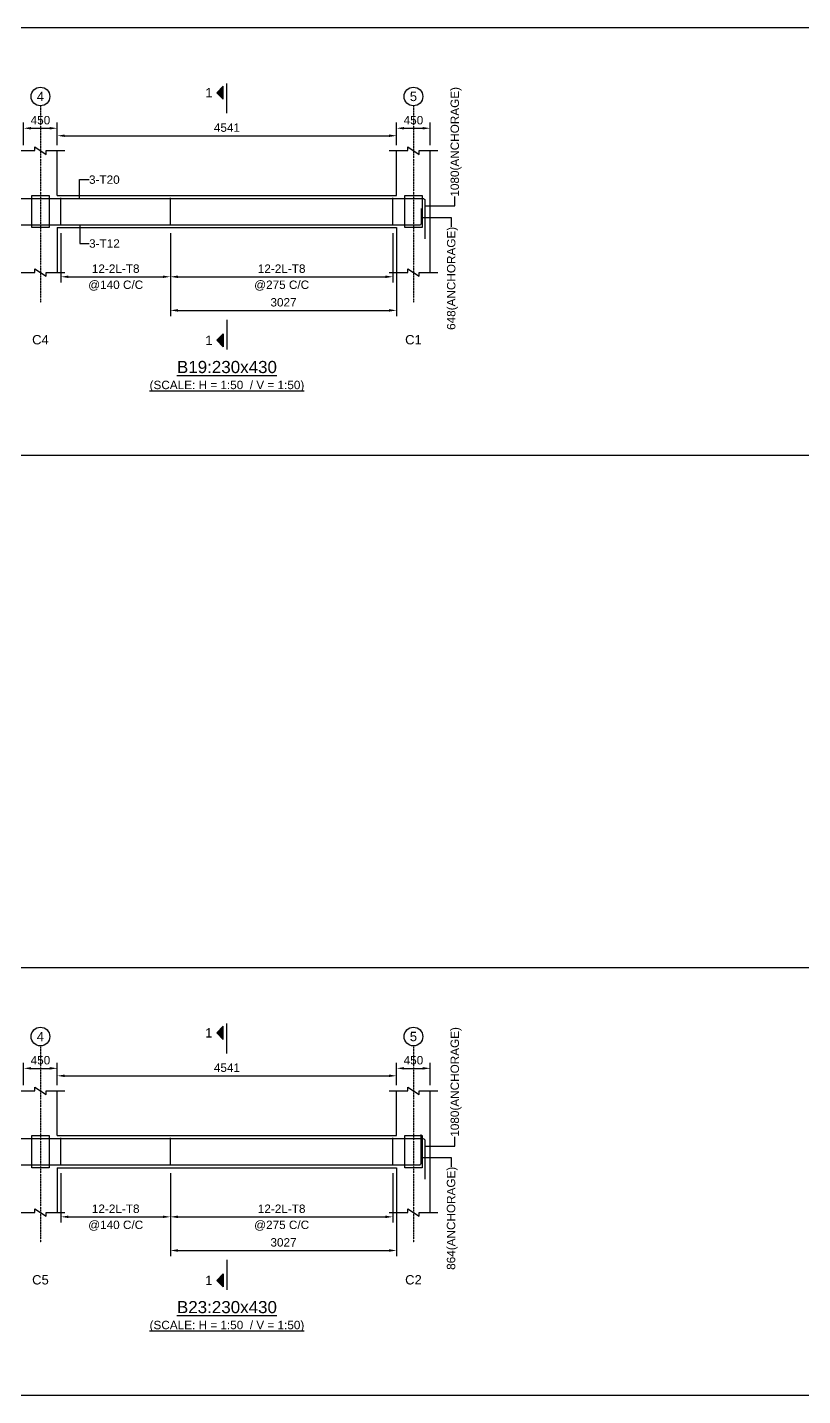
# Model space of a CAD drawing. Header units: inches. Extents: x -816171 to 9366335, y -450961 to 689132.
# Drawn here: x 3923304 to 3944051, y 206842 to 243462 of the extents above; entities that cross this region are included whole.
import ezdxf
from ezdxf.enums import TextEntityAlignment as Align

# ---------------------------------------------------------------- set-up
doc = ezdxf.new("R2010")
doc.units = ezdxf.units.IN
doc.header["$MEASUREMENT"] = 0
doc.linetypes.add('SCCenter', pattern=[1.2, 0.5, -0.3, 0.1, -0.3])
doc.linetypes.add('SCHidden', pattern=[1000, 500, -500])
for name, color, linetype in [('Concrete Line', 2, 'Continuous'), ('Cut Line', 31, 'Continuous'), ('Dimension', 31, 'Continuous'), ('Grid', 8, 'Continuous'), ('Labels', 4, 'Continuous'), ('Labels_Support', 4, 'Continuous'), ('Link', 225, 'Continuous'), ('Reinforcement', 130, 'Continuous'), ('Schedule Border', 60, 'Continuous'), ('Section Mark', 5, 'Continuous'), ('Solid', 25, 'Continuous'), ('Text', 31, 'Continuous'), ('Text_Scale', 31, 'Continuous')]:
    doc.layers.add(name, color=color, linetype=linetype)
doc.styles.add('SC-SansSerif', font='SansSerif')
doc.styles.get("Standard").update_dxf_attribs({"font": 'txt.shx'})
doc.dimstyles.new('SCBBSDimStyl', dxfattribs={"dimtxt": 225, "dimasz": 200, "dimexe": 150, "dimexo": 150, "dimgap": 100, "dimtad": 1, "dimtoh": 1, "dimdec": 0, "dimzin": 0, "dimdsep": 46, "dimtxsty": 'SC-SansSerif', "dimcen": 0.09, "dimclrd": 8, "dimclre": 8, "dimclrt": 31, "dimadec": 0, "dimazin": 0, "dimtfac": 1, "dimtdec": 0, "dimtix": 1, "dimtofl": 0, "dimtmove": 0, "dimatfit": 3, "dimfxl": 1, "dimtolj": 1, "dimtzin": 0, "dimarcsym": 0})
doc.dimstyles.get("Standard").update_dxf_attribs({"dimtxt": 0.18, "dimasz": 0.18, "dimexe": 0.18, "dimexo": 0.0625, "dimgap": 0.09, "dimtad": 0, "dimtih": 1, "dimtoh": 1, "dimdec": 4, "dimzin": 0, "dimdsep": 46, "dimtxsty": 'Standard', "dimcen": 0.09, "dimadec": 0, "dimazin": 0, "dimtfac": 1, "dimtdec": 4, "dimtofl": 0, "dimtmove": 0, "dimatfit": 3, "dimfxl": 1, "dimtolj": 1, "dimtzin": 0, "dimarcsym": 0})

# ---------------------------------------------------------------- blocks, each defined once
blk = doc.blocks.new('*D1630')
at = {"layer": 'DEFPOINTS', "color": 0, "transparency": 16777216}
for p in [(3924204, 238102), (3927131, 238102), (3927131, 236787)]:
    blk.add_point(p, dxfattribs=at)
at = {"layer": 'Dimension', "color": 8, "lineweight": -2, "transparency": 16777216}
for p, q in [((3924204, 237952), (3924204, 236637)), ((3927131, 237952), (3927131, 236637)), ((3924404, 236787), (3926931, 236787))]:
    blk.add_line(p, q, dxfattribs=at)
at = {"layer": 'Dimension', "color": 8, "transparency": 16777216}
for points in [[(3924404, 236821), (3924404, 236754), (3924204, 236787)], [(3926931, 236821), (3926931, 236754), (3927131, 236787)]]:
    blk.add_solid(points, dxfattribs=at)
at = {"layer": 'Dimension', "color": 31, "transparency": 16777216, "char_height": 225, "attachment_point": 5, "style": 'SC-SansSerif'}
for s, insert in [('\\A1;12-2L-T8', (3925668, 237003)), ('\\A1;@140 C/C', (3925668, 236551))]:
    blk.add_mtext(s, dxfattribs=dict(at, insert=insert))
blk = doc.blocks.new('*D1631')
at = {"layer": 'DEFPOINTS', "color": 0, "transparency": 16777216}
for p in [(3927131, 238102), (3933086, 238102), (3933086, 236787)]:
    blk.add_point(p, dxfattribs=at)
at = {"layer": 'Dimension', "color": 8, "lineweight": -2, "transparency": 16777216}
for p, q in [((3927131, 237952), (3927131, 236637)), ((3933086, 237952), (3933086, 236637)), ((3927331, 236787), (3932886, 236787))]:
    blk.add_line(p, q, dxfattribs=at)
at = {"layer": 'Dimension', "color": 8, "transparency": 16777216}
for points in [[(3927331, 236821), (3927331, 236754), (3927131, 236787)], [(3932886, 236821), (3932886, 236754), (3933086, 236787)]]:
    blk.add_solid(points, dxfattribs=at)
at = {"layer": 'Dimension', "color": 31, "transparency": 16777216, "char_height": 225, "attachment_point": 5, "style": 'SC-SansSerif'}
for s, insert in [('\\A1;12-2L-T8', (3930109, 237003)), ('\\A1;@275 C/C', (3930109, 236551))]:
    blk.add_mtext(s, dxfattribs=dict(at, insert=insert))
blk = doc.blocks.new('*D1632')
at = {"layer": 'DEFPOINTS', "color": 0, "transparency": 16777216}
for p in [(3927131, 238102), (3933186, 238102), (3933186, 235887)]:
    blk.add_point(p, dxfattribs=at)
at = {"layer": 'Dimension', "color": 8, "lineweight": -2, "transparency": 16777216}
for p, q in [((3927131, 237952), (3927131, 235737)), ((3933186, 237952), (3933186, 235737)), ((3927331, 235887), (3932986, 235887))]:
    blk.add_line(p, q, dxfattribs=at)
at = {"layer": 'Dimension', "color": 8, "transparency": 16777216}
for points in [[(3927331, 235921), (3927331, 235854), (3927131, 235887)], [(3932986, 235921), (3932986, 235854), (3933186, 235887)]]:
    blk.add_solid(points, dxfattribs=at)
at = {"layer": 'Dimension', "color": 31, "transparency": 16777216, "insert": (3930159, 236103), "char_height": 225, "attachment_point": 5, "style": 'SC-SansSerif'}
blk.add_mtext('\\A1;3027', dxfattribs=at)
blk = doc.blocks.new('*D1450')
at = {"layer": 'DEFPOINTS', "color": 0, "transparency": 16777216}
for p in [(3933186, 240562), (3924104, 240162), (3933186, 240162)]:
    blk.add_point(p, dxfattribs=at)
at = {"layer": 'Dimension', "color": 8, "lineweight": -2, "transparency": 16777216}
for p, q in [((3924104, 240312), (3924104, 240712)), ((3933186, 240312), (3933186, 240712)), ((3924304, 240562), (3932986, 240562))]:
    blk.add_line(p, q, dxfattribs=at)
at = {"layer": 'Dimension', "color": 8, "transparency": 16777216}
for points in [[(3924304, 240596), (3924304, 240529), (3924104, 240562)], [(3932986, 240596), (3932986, 240529), (3933186, 240562)]]:
    blk.add_solid(points, dxfattribs=at)
at = {"layer": 'Dimension', "color": 31, "transparency": 16777216, "insert": (3928645, 240778), "char_height": 225, "attachment_point": 5, "style": 'SC-SansSerif'}
blk.add_mtext('\\A1;4541', dxfattribs=at)
blk = doc.blocks.new('*D1453')
at = {"layer": 'DEFPOINTS', "color": 0, "transparency": 16777216}
for p in [(3924104, 240762), (3923204, 240162), (3924104, 240162)]:
    blk.add_point(p, dxfattribs=at)
at = {"layer": 'Dimension', "color": 8, "lineweight": -2, "transparency": 16777216}
for p, q in [((3923204, 240312), (3923204, 240912)), ((3923404, 240762), (3923904, 240762)), ((3924104, 240312), (3924104, 240912))]:
    blk.add_line(p, q, dxfattribs=at)
at = {"layer": 'Dimension', "color": 8, "transparency": 16777216}
for points in [[(3923404, 240796), (3923404, 240729), (3923204, 240762)], [(3923904, 240796), (3923904, 240729), (3924104, 240762)]]:
    blk.add_solid(points, dxfattribs=at)
at = {"layer": 'Dimension', "color": 31, "transparency": 16777216, "insert": (3923654, 240978), "char_height": 225, "attachment_point": 5, "style": 'SC-SansSerif'}
blk.add_mtext('\\A1;450', dxfattribs=at)
blk = doc.blocks.new('*D1454')
at = {"layer": 'DEFPOINTS', "color": 0, "transparency": 16777216}
for p in [(3934086, 240762), (3933186, 240162), (3934086, 240162)]:
    blk.add_point(p, dxfattribs=at)
at = {"layer": 'Dimension', "color": 8, "lineweight": -2, "transparency": 16777216}
for p, q in [((3933186, 240312), (3933186, 240912)), ((3933386, 240762), (3933886, 240762)), ((3934086, 240312), (3934086, 240912))]:
    blk.add_line(p, q, dxfattribs=at)
at = {"layer": 'Dimension', "color": 8, "transparency": 16777216}
for points in [[(3933386, 240796), (3933386, 240729), (3933186, 240762)], [(3933886, 240796), (3933886, 240729), (3934086, 240762)]]:
    blk.add_solid(points, dxfattribs=at)
at = {"layer": 'Dimension', "color": 31, "transparency": 16777216, "insert": (3933636, 240978), "char_height": 225, "attachment_point": 5, "style": 'SC-SansSerif'}
blk.add_mtext('\\A1;450', dxfattribs=at)
blk = doc.blocks.new('*D1442')
at = {"layer": 'DEFPOINTS', "color": 0, "transparency": 16777216}
for p in [(3924204, 212942), (3927131, 212942), (3927131, 211627)]:
    blk.add_point(p, dxfattribs=at)
at = {"layer": 'Dimension', "color": 8, "lineweight": -2, "transparency": 16777216}
for p, q in [((3924204, 212792), (3924204, 211477)), ((3927131, 212792), (3927131, 211477)), ((3924404, 211627), (3926931, 211627))]:
    blk.add_line(p, q, dxfattribs=at)
at = {"layer": 'Dimension', "color": 8, "transparency": 16777216}
for points in [[(3924404, 211661), (3924404, 211594), (3924204, 211627)], [(3926931, 211661), (3926931, 211594), (3927131, 211627)]]:
    blk.add_solid(points, dxfattribs=at)
at = {"layer": 'Dimension', "color": 31, "transparency": 16777216, "char_height": 225, "attachment_point": 5, "style": 'SC-SansSerif'}
for s, insert in [('\\A1;12-2L-T8', (3925668, 211843)), ('\\A1;@140 C/C', (3925668, 211391))]:
    blk.add_mtext(s, dxfattribs=dict(at, insert=insert))
blk = doc.blocks.new('*D1443')
at = {"layer": 'DEFPOINTS', "color": 0, "transparency": 16777216}
for p in [(3927131, 212942), (3933086, 212942), (3933086, 211627)]:
    blk.add_point(p, dxfattribs=at)
at = {"layer": 'Dimension', "color": 8, "lineweight": -2, "transparency": 16777216}
for p, q in [((3927131, 212792), (3927131, 211477)), ((3933086, 212792), (3933086, 211477)), ((3927331, 211627), (3932886, 211627))]:
    blk.add_line(p, q, dxfattribs=at)
at = {"layer": 'Dimension', "color": 8, "transparency": 16777216}
for points in [[(3927331, 211661), (3927331, 211594), (3927131, 211627)], [(3932886, 211661), (3932886, 211594), (3933086, 211627)]]:
    blk.add_solid(points, dxfattribs=at)
at = {"layer": 'Dimension', "color": 31, "transparency": 16777216, "char_height": 225, "attachment_point": 5, "style": 'SC-SansSerif'}
for s, insert in [('\\A1;12-2L-T8', (3930109, 211843)), ('\\A1;@275 C/C', (3930109, 211391))]:
    blk.add_mtext(s, dxfattribs=dict(at, insert=insert))
blk = doc.blocks.new('*D1444')
at = {"layer": 'DEFPOINTS', "color": 0, "transparency": 16777216}
for p in [(3927131, 212942), (3933186, 212942), (3933186, 210727)]:
    blk.add_point(p, dxfattribs=at)
at = {"layer": 'Dimension', "color": 8, "lineweight": -2, "transparency": 16777216}
for p, q in [((3927131, 212792), (3927131, 210577)), ((3933186, 212792), (3933186, 210577)), ((3927331, 210727), (3932986, 210727))]:
    blk.add_line(p, q, dxfattribs=at)
at = {"layer": 'Dimension', "color": 8, "transparency": 16777216}
for points in [[(3927331, 210761), (3927331, 210694), (3927131, 210727)], [(3932986, 210761), (3932986, 210694), (3933186, 210727)]]:
    blk.add_solid(points, dxfattribs=at)
at = {"layer": 'Dimension', "color": 31, "transparency": 16777216, "insert": (3930159, 210943), "char_height": 225, "attachment_point": 5, "style": 'SC-SansSerif'}
blk.add_mtext('\\A1;3027', dxfattribs=at)
blk = doc.blocks.new('*D1464')
at = {"layer": 'DEFPOINTS', "color": 0, "transparency": 16777216}
for p in [(3933186, 215402), (3924104, 215002), (3933186, 215002)]:
    blk.add_point(p, dxfattribs=at)
at = {"layer": 'Dimension', "color": 8, "lineweight": -2, "transparency": 16777216}
for p, q in [((3924104, 215152), (3924104, 215552)), ((3924304, 215402), (3932986, 215402)), ((3933186, 215152), (3933186, 215552))]:
    blk.add_line(p, q, dxfattribs=at)
at = {"layer": 'Dimension', "color": 8, "transparency": 16777216}
for points in [[(3924304, 215436), (3924304, 215369), (3924104, 215402)], [(3932986, 215436), (3932986, 215369), (3933186, 215402)]]:
    blk.add_solid(points, dxfattribs=at)
at = {"layer": 'Dimension', "color": 31, "transparency": 16777216, "insert": (3928645, 215618), "char_height": 225, "attachment_point": 5, "style": 'SC-SansSerif'}
blk.add_mtext('\\A1;4541', dxfattribs=at)
blk = doc.blocks.new('*D1467')
at = {"layer": 'DEFPOINTS', "color": 0, "transparency": 16777216}
for p in [(3924104, 215602), (3923204, 215002), (3924104, 215002)]:
    blk.add_point(p, dxfattribs=at)
at = {"layer": 'Dimension', "color": 8, "lineweight": -2, "transparency": 16777216}
for p, q in [((3923204, 215152), (3923204, 215752)), ((3924104, 215152), (3924104, 215752)), ((3923404, 215602), (3923904, 215602))]:
    blk.add_line(p, q, dxfattribs=at)
at = {"layer": 'Dimension', "color": 8, "transparency": 16777216}
for points in [[(3923404, 215636), (3923404, 215569), (3923204, 215602)], [(3923904, 215636), (3923904, 215569), (3924104, 215602)]]:
    blk.add_solid(points, dxfattribs=at)
at = {"layer": 'Dimension', "color": 31, "transparency": 16777216, "insert": (3923654, 215818), "char_height": 225, "attachment_point": 5, "style": 'SC-SansSerif'}
blk.add_mtext('\\A1;450', dxfattribs=at)
blk = doc.blocks.new('*D1468')
at = {"layer": 'DEFPOINTS', "color": 0, "transparency": 16777216}
for p in [(3934086, 215602), (3933186, 215002), (3934086, 215002)]:
    blk.add_point(p, dxfattribs=at)
at = {"layer": 'Dimension', "color": 8, "lineweight": -2, "transparency": 16777216}
for p, q in [((3933186, 215152), (3933186, 215752)), ((3934086, 215152), (3934086, 215752)), ((3933386, 215602), (3933886, 215602))]:
    blk.add_line(p, q, dxfattribs=at)
at = {"layer": 'Dimension', "color": 8, "transparency": 16777216}
for points in [[(3933386, 215636), (3933386, 215569), (3933186, 215602)], [(3933886, 215636), (3933886, 215569), (3934086, 215602)]]:
    blk.add_solid(points, dxfattribs=at)
at = {"layer": 'Dimension', "color": 31, "transparency": 16777216, "insert": (3933636, 215818), "char_height": 225, "attachment_point": 5, "style": 'SC-SansSerif'}
blk.add_mtext('\\A1;450', dxfattribs=at)

msp = doc.modelspace()

# ---------------------------------------------------------------- hatches: boundary and pattern name
at = {"layer": 'Solid'}
for points in [[(3928545.65475, 241887.37641), (3928370.65475, 241712.37641), (3928545.65475, 241537.37641), (3928545.65475, 241887.37641)], [(3928545.65475, 234912.37641), (3928370.65475, 235087.37641), (3928545.65475, 235262.37641), (3928545.65475, 234912.37641)], [(3928545.15475, 216727.37641), (3928370.15475, 216552.37641), (3928545.15475, 216377.37641), (3928545.15475, 216727.37641)], [(3928545.15475, 209752.37641), (3928370.15475, 209927.37641), (3928545.15475, 210102.37641), (3928545.15475, 209752.37641)]]:
    msp.add_hatch(color=256, dxfattribs=at).paths.add_polyline_path(points, flags=0)

# ---------------------------------------------------------------- linework, layer by layer
at = {"layer": 'Concrete Line'}
for p, q in [((3924104.15475, 238962.37641), (3924104.15475, 240162.37641)), ((3933186.15475, 238962.37641), (3933186.15475, 240162.37641)), ((3934086.15475, 236902.37641), (3934086.15475, 240162.37641)), ((3924104.15475, 238102.37641), (3924104.15475, 236902.37641)), ((3933186.15475, 238102.37641), (3933186.15475, 236902.37641)), ((3924104.15475, 213802.37641), (3924104.15475, 215002.37641)), ((3933186.15475, 213802.37641), (3933186.15475, 215002.37641)), ((3934086.15475, 211742.37641), (3934086.15475, 215002.37641)), ((3924104.15475, 212942.37641), (3924104.15475, 211742.37641)), ((3933186.15475, 212942.37641), (3933186.15475, 211742.37641))]:
    msp.add_line(p, q, dxfattribs=at)
for points in [[(3923424.15475, 238962.37641), (3923884.15475, 238962.37641), (3923884.15475, 238962.37641), (3923884.15475, 238102.37641), (3923884.15475, 238102.37641), (3923424.15475, 238102.37641), (3923424.15475, 238102.37641), (3923424.15475, 238962.37641)], [(3933406.15475, 238962.37641), (3933866.15475, 238962.37641), (3933866.15475, 238962.37641), (3933866.15475, 238102.37641), (3933866.15475, 238102.37641), (3933406.15475, 238102.37641), (3933406.15475, 238102.37641), (3933406.15475, 238962.37641)], [(3923424.15475, 213802.37641), (3923884.15475, 213802.37641), (3923884.15475, 213802.37641), (3923884.15475, 212942.37641), (3923884.15475, 212942.37641), (3923424.15475, 212942.37641), (3923424.15475, 212942.37641), (3923424.15475, 213802.37641)], [(3933406.15475, 213802.37641), (3933866.15475, 213802.37641), (3933866.15475, 213802.37641), (3933866.15475, 212942.37641), (3933866.15475, 212942.37641), (3933406.15475, 212942.37641), (3933406.15475, 212942.37641), (3933406.15475, 213802.37641)]]:
    msp.add_lwpolyline(points, close=True, dxfattribs=at)
for points in [[(3924104.15475, 238962.37641), (3933186.15475, 238962.37641)], [(3924104.15475, 238102.37641), (3933186.15475, 238102.37641)], [(3924104.15475, 213802.37641), (3933186.15475, 213802.37641)], [(3924104.15475, 212942.37641), (3933186.15475, 212942.37641)]]:
    msp.add_lwpolyline(points, dxfattribs=at)
at = {"layer": 'Concrete Line', "linetype": 'SCHidden'}
for points in [[(3923424.15475, 213802.37641), (3923884.15475, 213802.37641), (3923884.15475, 213802.37641), (3923884.15475, 212942.37641), (3923884.15475, 212942.37641), (3923424.15475, 212942.37641), (3923424.15475, 212942.37641), (3923424.15475, 213802.37641)], [(3933406.15475, 213802.37641), (3933866.15475, 213802.37641), (3933866.15475, 213802.37641), (3933866.15475, 212942.37641), (3933866.15475, 212942.37641), (3933406.15475, 212942.37641), (3933406.15475, 212942.37641), (3933406.15475, 213802.37641)]]:
    msp.add_lwpolyline(points, close=True, dxfattribs=at)
at = {"layer": 'Cut Line'}
for points in [[(3923004.15475, 240162.37641), (3923504.15475, 240162.37641), (3923504.15475, 240262.37641), (3923804.15475, 240062.37641), (3923804.15475, 240162.37641), (3924304.15475, 240162.37641)], [(3932986.15475, 240162.37641), (3933486.15475, 240162.37641), (3933486.15475, 240262.37641), (3933786.15475, 240062.37641), (3933786.15475, 240162.37641), (3934286.15475, 240162.37641)], [(3923004.15475, 236902.37641), (3923504.15475, 236902.37641), (3923504.15475, 237002.37641), (3923804.15475, 236802.37641), (3923804.15475, 236902.37641), (3924304.15475, 236902.37641)], [(3932986.15475, 236902.37641), (3933486.15475, 236902.37641), (3933486.15475, 237002.37641), (3933786.15475, 236802.37641), (3933786.15475, 236902.37641), (3934286.15475, 236902.37641)], [(3923004.15475, 215002.37641), (3923504.15475, 215002.37641), (3923504.15475, 215102.37641), (3923804.15475, 214902.37641), (3923804.15475, 215002.37641), (3924304.15475, 215002.37641)], [(3932986.15475, 215002.37641), (3933486.15475, 215002.37641), (3933486.15475, 215102.37641), (3933786.15475, 214902.37641), (3933786.15475, 215002.37641), (3934286.15475, 215002.37641)], [(3923004.15475, 211742.37641), (3923504.15475, 211742.37641), (3923504.15475, 211842.37641), (3923804.15475, 211642.37641), (3923804.15475, 211742.37641), (3924304.15475, 211742.37641)], [(3932986.15475, 211742.37641), (3933486.15475, 211742.37641), (3933486.15475, 211842.37641), (3933786.15475, 211642.37641), (3933786.15475, 211742.37641), (3934286.15475, 211742.37641)]]:
    msp.add_lwpolyline(points, dxfattribs=at)
at = {"layer": 'Grid', "linetype": 'SCCenter'}
for p, q in [((3923654.15475, 241362.37641), (3923654.15475, 236102.37641)), ((3933636.15475, 241362.37641), (3933636.15475, 236102.37641)), ((3923654.15475, 216202.37641), (3923654.15475, 210942.37641)), ((3933636.15475, 216202.37641), (3933636.15475, 210942.37641))]:
    msp.add_line(p, q, dxfattribs=at)
at = {"layer": 'Grid'}
for centre in [(3923654.15475, 241612.37641), (3933636.15475, 241612.37641), (3923654.15475, 216452.37641), (3933636.15475, 216452.37641)]:
    msp.add_circle(centre, 250, dxfattribs=at)
at = {"layer": 'Link'}
for p, q in [((3924204.15475, 238162.37641), (3924204.15475, 238902.37641)), ((3927131.49415, 238162.37641), (3927131.49415, 238902.37641)), ((3933086.15475, 238162.37641), (3933086.15475, 238902.37641)), ((3924204.15475, 213002.37641), (3924204.15475, 213742.37641)), ((3927131.49415, 213002.37641), (3927131.49415, 213742.37641)), ((3933086.15475, 213002.37641), (3933086.15475, 213742.37641))]:
    msp.add_line(p, q, dxfattribs=at)
at = {"layer": 'Reinforcement'}
for points in [[(3900320.15475, 238132.37641), (3900320.15475, 238832.37641, -0.4142135624), (3900370.15475, 238882.37641), (3933891.16386, 238882.37641, -0.4142135343), (3933941.16386, 238832.37641), (3933941.16386, 237798.37641)], [(3900416.15475, 238932.37641), (3900416.15475, 238224.37641, 0.4142135624), (3900466.15475, 238174.37641), (3933798.47751, 238174.37641, 0.414213775), (3933848.47751, 238224.37641), (3933848.47751, 238618.37641)], [(3900320.15475, 212972.37641), (3900320.15475, 213672.37641, -0.4142135624), (3900370.15475, 213722.37641), (3933891.16382, 213722.37641, -0.4142137655), (3933941.16382, 213672.37641), (3933941.16382, 212638.37641)], [(3900420.15475, 213772.37641), (3900420.15475, 213068.37641, 0.4142135624), (3900470.15475, 213018.37641), (3933792.65486, 213018.37641, 0.4142135306), (3933842.65486, 213068.37641), (3933842.65486, 213834.37641)]]:
    msp.add_lwpolyline(points, format="xyb", dxfattribs=at)
at = {"layer": 'Schedule Border'}
for points in [[(3898260.15475, 243462.37641), (3993785.16386, 243462.37641), (3993785.16386, 232002.37641), (3898260.15475, 232002.37641)], [(3898260.15475, 218302.37641), (3993785.16382, 218302.37641), (3993785.16382, 206842.37641), (3898260.15475, 206842.37641)]]:
    msp.add_lwpolyline(points, close=True, dxfattribs=at)
at = {"layer": 'Section Mark'}
for points in [[(3928545.65475, 241887.37641), (3928370.65475, 241712.37641), (3928545.65475, 241537.37641), (3928545.65475, 241887.37641)], [(3928645.65475, 241162.37641), (3928645.65475, 241962.37641)], [(3928645.65475, 235637.37641), (3928645.65475, 234837.37641)], [(3928545.65475, 234912.37641), (3928370.65475, 235087.37641), (3928545.65475, 235262.37641), (3928545.65475, 234912.37641)], [(3928645.15475, 216002.37641), (3928645.15475, 216802.37641)], [(3928545.15475, 216727.37641), (3928370.15475, 216552.37641), (3928545.15475, 216377.37641), (3928545.15475, 216727.37641)], [(3928645.15475, 210477.37641), (3928645.15475, 209677.37641)], [(3928545.15475, 209752.37641), (3928370.15475, 209927.37641), (3928545.15475, 210102.37641), (3928545.15475, 209752.37641)]]:
    msp.add_lwpolyline(points, dxfattribs=at)

# ---------------------------------------------------------------- texts
at = {"layer": 'Grid', "style": 'SC-SansSerif'}
for s, p in [('4', (3923654.15475, 241612.37641)), ('5', (3933636.15475, 241612.37641)), ('4', (3923654.15475, 216452.37641)), ('5', (3933636.15475, 216452.37641))]:
    msp.add_text(s, height=250, dxfattribs=at).set_placement(p, align=Align.MIDDLE)
at = {"layer": 'Labels', "style": 'SC-SansSerif'}
for s, p in [('%%uB19:230x430', (3928645.15475, 234112.37641)), ('%%uB23:230x430', (3928645.15475, 208952.37641))]:
    msp.add_text(s, height=325, dxfattribs=at).set_placement(p, align=Align.BOTTOM_CENTER)
at = {"layer": 'Labels_Support', "style": 'SC-SansSerif'}
for s, p in [('C4', (3923654.15475, 234902.37641)), ('C1', (3933636.15475, 234902.37641)), ('C5', (3923654.15475, 209742.37641)), ('C2', (3933636.15475, 209742.37641))]:
    msp.add_text(s, height=250, dxfattribs=at).set_placement(p, align=Align.BOTTOM_CENTER)
at = {"layer": 'Section Mark', "style": 'SC-SansSerif'}
for p in [(3928258.15475, 241712.37641), (3928258.15475, 235087.37641), (3928257.65475, 216552.37641), (3928257.65475, 209927.37641)]:
    msp.add_text('1', height=250, dxfattribs=at).set_placement(p, align=Align.MIDDLE_RIGHT)
at = {"layer": 'Text', "style": 'SC-SansSerif'}
for p in [(3934742.15475, 238932.37641), (3934742.15475, 213772.37641)]:
    msp.add_text('1080(ANCHORAGE)', height=225, rotation=90, dxfattribs=at).set_placement(p, align=Align.MIDDLE_LEFT)
for s, p in [('3-T20', (3924953.65931, 239387.37641)), ('3-T12', (3924956.14721, 237677.37641))]:
    msp.add_text(s, height=225, dxfattribs=at).set_placement(p, align=Align.MIDDLE_LEFT)
for s, p in [('648(ANCHORAGE)', (3934646.15475, 238124.37641)), ('864(ANCHORAGE)', (3934642.15475, 212968.37641))]:
    msp.add_text(s, height=225, rotation=90, dxfattribs=at).set_placement(p, align=Align.MIDDLE_RIGHT)
at = {"layer": 'Text_Scale', "style": 'SC-SansSerif'}
for p in [(3928645.15475, 233712.37641), (3928645.15475, 208552.37641)]:
    msp.add_text('%%u(SCALE: H = 1:50  / V = 1:50)', height=225, dxfattribs=at).set_placement(p, align=Align.BOTTOM_CENTER)

# ---------------------------------------------------------------- dimensions: what is measured, and where the dimension line sits
at = {"layer": 'Dimension'}
for base, p1, p2, text, picture, middle in [((3924104.15475, 240762.37641), (3923204.15475, 240162.37641), (3924104.15475, 240162.37641), '450', '*D1453', (3923654.15475, 240978.27147)), ((3934086.15475, 240762.37641), (3933186.15475, 240162.37641), (3934086.15475, 240162.37641), '450', '*D1454', (3933636.15475, 240978.27147)), ((3933186.15475, 240562.37641), (3924104.15475, 240162.37641), (3933186.15475, 240162.37641), '4541', '*D1450', (3928645.15475, 240778.27147)), ((3927131.49415, 236787.37641), (3924204.15475, 238102.37641), (3927131.49415, 238102.37641), '12-2L-T8\\X@140 C/C', '*D1630', (3925667.82445, 236787.37641)), ((3933086.15475, 236787.37641), (3927131.49415, 238102.37641), (3933086.15475, 238102.37641), '12-2L-T8\\X@275 C/C', '*D1631', (3930108.82445, 236787.37641)), ((3933186.15475, 235887.37641), (3927131.49415, 238102.37641), (3933186.15475, 238102.37641), '3027', '*D1632', (3930158.82445, 236103.42579)), ((3924104.15475, 215602.37641), (3923204.15475, 215002.37641), (3924104.15475, 215002.37641), '450', '*D1467', (3923654.15475, 215818.27147)), ((3933186.15475, 215402.37641), (3924104.15475, 215002.37641), (3933186.15475, 215002.37641), '4541', '*D1464', (3928645.15475, 215618.27147)), ((3934086.15475, 215602.37641), (3933186.15475, 215002.37641), (3934086.15475, 215002.37641), '450', '*D1468', (3933636.15475, 215818.27147)), ((3927131.49415, 211627.37641), (3924204.15475, 212942.37641), (3927131.49415, 212942.37641), '12-2L-T8\\X@140 C/C', '*D1442', (3925667.82445, 211627.37641)), ((3933086.15475, 211627.37641), (3927131.49415, 212942.37641), (3933086.15475, 212942.37641), '12-2L-T8\\X@275 C/C', '*D1443', (3930108.82445, 211627.37641)), ((3933186.15475, 210727.37641), (3927131.49415, 212942.37641), (3933186.15475, 212942.37641), '3027', '*D1444', (3930158.82445, 210943.42579))]:
    dim = msp.add_linear_dim(base=base, p1=p1, p2=p2, text=text, dimstyle='SCBBSDimStyl', dxfattribs=at)
    dim.commit()
    dim.dimension.update_dxf_attribs({"geometry": picture, "text_midpoint": middle})

# ---------------------------------------------------------------- leaders
at = {"layer": 'Dimension', "color": 8}
for points in [[(3924703.65931, 238882.37641), (3924703.65931, 239387.37641), (3924953.65931, 239387.37641)], [(3933942.15475, 238682.37641), (3934742.15475, 238682.37641), (3934742.15475, 238932.37641)], [(3924706.14721, 238174.37641), (3924706.14721, 237677.37641), (3924956.14721, 237677.37641)], [(3933846.15475, 238374.37641), (3934646.15475, 238374.37641), (3934646.15475, 238124.37641)], [(3933942.15475, 213522.37641), (3934742.15475, 213522.37641), (3934742.15475, 213772.37641)], [(3933842.15475, 213218.37641), (3934642.15475, 213218.37641), (3934642.15475, 212968.37641)]]:
    msp.add_leader(points, dimstyle='Standard', dxfattribs=at)

doc.saveas('drawing.dxf')
